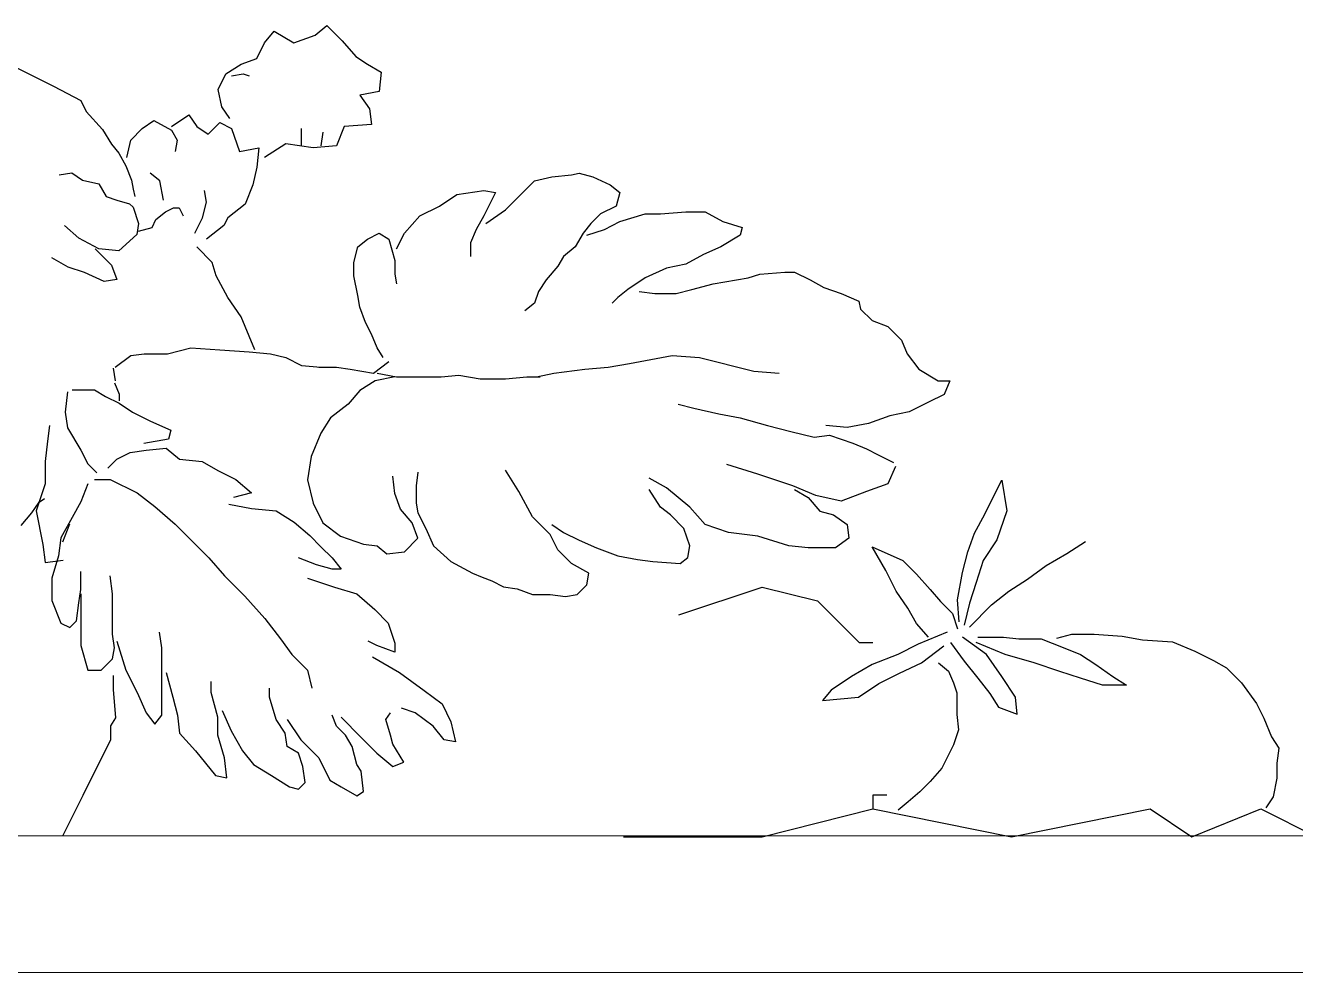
# Model space of a CAD drawing. Header units: millimetres. Extents: x 224.49 to 232.8, y 170.44 to 178.39.
# Drawn here: x 229.947 to 230.832, y 177.464 to 178.125 of the extents above; entities that cross this region are included whole.
import ezdxf

# ---------------------------------------------------------------- set-up
doc = ezdxf.new("R2010")
doc.units = ezdxf.units.MM
doc.layers.add('PROIEZIONI', color=145, linetype='Continuous', lineweight=13)
doc.layers.add('VEGETAZIONE', color=94, linetype='Continuous')

msp = doc.modelspace()

# ---------------------------------------------------------------- linework, layer by layer
at = {"layer": 'PROIEZIONI'}
msp.add_line((227.88153, 177.55975), (232.21671, 177.55975), dxfattribs=at)
at = {"layer": 'PROIEZIONI', "color": 5}
msp.add_line((232.50993, 177.46448), (227.66425, 177.46448), dxfattribs=at)
at = {"layer": 'VEGETAZIONE'}
for p, q in [((230.1489, 178.118), (230.15702, 178.12477)), ((230.15702, 178.12477), (230.16784, 178.11393)), ((230.11371, 178.11258), (230.12048, 178.1207)), ((230.12048, 178.1207), (230.13401, 178.11258)), ((230.13401, 178.11258), (230.1489, 178.118)), ((230.1083, 178.10175), (230.11371, 178.11258)), ((230.16784, 178.11393), (230.17732, 178.1031)), ((230.08665, 178.09091), (230.09747, 178.09768)), ((230.09747, 178.09768), (230.1083, 178.10175)), ((230.17732, 178.1031), (230.18544, 178.09768)), ((230.18544, 178.09768), (230.19491, 178.09227)), ((229.94145, 178.09502), (229.95405, 178.08872)), ((230.08123, 178.08008), (230.08665, 178.09091)), ((230.09071, 178.08956), (230.09883, 178.09091)), ((230.09883, 178.09091), (230.10289, 178.08956)), ((230.19491, 178.09227), (230.19356, 178.07873)), ((229.95405, 178.08872), (229.96665, 178.08242)), ((229.96665, 178.08242), (229.98555, 178.07233)), ((230.08394, 178.06789), (230.08123, 178.08008)), ((229.98555, 178.07233), (229.98933, 178.06477)), ((230.19356, 178.07873), (230.18002, 178.07602)), ((230.18002, 178.07602), (230.18679, 178.06654)), ((229.98933, 178.06477), (230.00067, 178.05216)), ((230.04876, 178.05435), (230.06094, 178.06248)), ((230.06094, 178.06248), (230.06635, 178.05435)), ((230.08935, 178.05977), (230.08394, 178.06789)), ((230.18679, 178.06654), (230.18814, 178.05571)), ((230.02846, 178.053), (230.03658, 178.05841)), ((230.03658, 178.05841), (230.04876, 178.05164)), ((230.06635, 178.05435), (230.07447, 178.04894)), ((230.07447, 178.04894), (230.08259, 178.05706)), ((230.08259, 178.05706), (230.09071, 178.053)), ((230.1692, 178.05435), (230.16378, 178.04081)), ((230.18814, 178.05571), (230.1692, 178.05435)), ((230.00067, 178.05216), (230.00697, 178.04207)), ((230.01763, 178.03269), (230.02034, 178.04487)), ((230.02034, 178.04487), (230.02846, 178.053)), ((230.04876, 178.05164), (230.05282, 178.04487)), ((230.05282, 178.04487), (230.05146, 178.03675)), ((230.09071, 178.053), (230.09612, 178.03675)), ((230.13943, 178.04758), (230.13943, 178.053)), ((230.13943, 178.04081), (230.13943, 178.04758)), ((230.15431, 178.05029), (230.15296, 178.04081)), ((230.00697, 178.04207), (230.01201, 178.03577)), ((230.01201, 178.03577), (230.01705, 178.02694)), ((230.09612, 178.03675), (230.10965, 178.03946)), ((230.10965, 178.03946), (230.1083, 178.02592)), ((230.1286, 178.04217), (230.11371, 178.03269)), ((230.14755, 178.03946), (230.1286, 178.04217)), ((230.16378, 178.04081), (230.14755, 178.03946)), ((230.01705, 178.02694), (230.02083, 178.01686)), ((229.97043, 178.02064), (229.97925, 178.0219)), ((229.97925, 178.0219), (229.98681, 178.01686)), ((230.04064, 178.01644), (230.03387, 178.02185)), ((230.1083, 178.02592), (230.10559, 178.01373)), ((230.30182, 178.01644), (230.314, 178.01915)), ((230.314, 178.01915), (230.32753, 178.0205)), ((230.32753, 178.0205), (230.33294, 178.02185)), ((230.33294, 178.02185), (230.34242, 178.01915)), ((230.34242, 178.01915), (230.3546, 178.01373)), ((229.98681, 178.01686), (229.99815, 178.01434)), ((229.99815, 178.01434), (230.00319, 178.00551)), ((230.02083, 178.01686), (230.02209, 178.01055)), ((230.02209, 178.01055), (230.02335, 178.00551)), ((230.04334, 178.0029), (230.04064, 178.01644)), ((230.07311, 178.00154), (230.07176, 178.00967)), ((230.10559, 178.01373), (230.10018, 178.00019)), ((230.24769, 178.00696), (230.26663, 178.00967)), ((230.26663, 178.00967), (230.27475, 178.00831)), ((230.29235, 178.00696), (230.30182, 178.01644)), ((230.3546, 178.01373), (230.36136, 178.00831)), ((230.00319, 178.00551), (230.01075, 178.00299)), ((230.01075, 178.00299), (230.01957, 178.00047)), ((230.01957, 178.00047), (230.02209, 177.99795)), ((230.07041, 177.99071), (230.07311, 178.00154)), ((230.23551, 177.99883), (230.24769, 178.00696)), ((230.27475, 178.00831), (230.26663, 177.99206)), ((230.28152, 177.99613), (230.29235, 178.00696)), ((230.36136, 178.00831), (230.35866, 177.99883)), ((230.02209, 177.99795), (230.02587, 177.9866)), ((230.03793, 177.98936), (230.0447, 177.99477)), ((230.0447, 177.99477), (230.05011, 177.99748)), ((230.05011, 177.99748), (230.05417, 177.99748)), ((230.05417, 177.99748), (230.05688, 177.99206)), ((230.10018, 178.00019), (230.088, 177.99071)), ((230.21115, 177.97988), (230.22198, 177.99206)), ((230.22198, 177.99206), (230.23551, 177.99883)), ((230.26663, 177.99206), (230.26122, 177.98259)), ((230.26799, 177.98665), (230.28152, 177.99613)), ((230.34783, 177.99342), (230.34106, 177.98665)), ((230.35866, 177.99883), (230.34783, 177.99342)), ((230.36136, 177.988), (230.37896, 177.99342)), ((230.37896, 177.99342), (230.38978, 177.99342)), ((230.38978, 177.99342), (230.40738, 177.99477)), ((230.40738, 177.99477), (230.42091, 177.99477)), ((230.42091, 177.99477), (230.43309, 177.988)), ((229.98429, 177.97652), (229.97421, 177.98534)), ((230.02587, 177.9866), (230.02461, 177.97904)), ((230.02575, 177.98123), (230.03522, 177.98394)), ((230.03522, 177.98394), (230.03793, 177.98936)), ((230.06499, 177.97988), (230.07041, 177.99071)), ((230.08529, 177.98529), (230.07311, 177.97581)), ((230.088, 177.99071), (230.08529, 177.98529)), ((230.26122, 177.98259), (230.25716, 177.97311)), ((230.34106, 177.98665), (230.33565, 177.97988)), ((230.33836, 177.97852), (230.35054, 177.98259)), ((230.35054, 177.98259), (230.36136, 177.988)), ((230.43309, 177.988), (230.44662, 177.98394)), ((230.44662, 177.98394), (230.44527, 177.97852)), ((229.99815, 177.96895), (229.98429, 177.97652)), ((230.02461, 177.97904), (230.01201, 177.96769)), ((230.17867, 177.9704), (230.18544, 177.97581)), ((230.18544, 177.97581), (230.19356, 177.97988)), ((230.19356, 177.97988), (230.20032, 177.97581)), ((230.20032, 177.97581), (230.20438, 177.96092)), ((230.20574, 177.96904), (230.21115, 177.97988)), ((230.33565, 177.97988), (230.33024, 177.9704)), ((230.44527, 177.97852), (230.43173, 177.9704)), ((229.99563, 177.96895), (230.00697, 177.9576)), ((230.01201, 177.96769), (229.99815, 177.96895)), ((230.07717, 177.95957), (230.06635, 177.9704)), ((230.17596, 177.95957), (230.17867, 177.9704)), ((230.25716, 177.97311), (230.25716, 177.96363)), ((230.33024, 177.9704), (230.32212, 177.96363)), ((230.41956, 177.96498), (230.40738, 177.95821)), ((230.43173, 177.9704), (230.41956, 177.96498)), ((229.97673, 177.95634), (229.96539, 177.96265)), ((229.98807, 177.95256), (229.97673, 177.95634)), ((230.00697, 177.9576), (230.01075, 177.94752)), ((230.07988, 177.95009), (230.07717, 177.95957)), ((230.17596, 177.95009), (230.17596, 177.95957)), ((230.20438, 177.96092), (230.20438, 177.95144)), ((230.31806, 177.95686), (230.30994, 177.94738)), ((230.32212, 177.96363), (230.31806, 177.95686)), ((230.40738, 177.95821), (230.39384, 177.9555)), ((230.00193, 177.94626), (229.98807, 177.95256)), ((230.01075, 177.94752), (230.00193, 177.94626)), ((230.088, 177.93519), (230.07988, 177.95009)), ((230.17867, 177.93655), (230.17596, 177.95009)), ((230.20438, 177.95144), (230.20574, 177.94467)), ((230.30994, 177.94738), (230.30453, 177.93925)), ((230.37896, 177.94873), (230.36678, 177.94061)), ((230.39384, 177.9555), (230.37896, 177.94873)), ((230.42632, 177.94467), (230.45068, 177.94873)), ((230.45068, 177.94873), (230.4588, 177.95144)), ((230.4588, 177.95144), (230.47639, 177.9528)), ((230.47639, 177.9528), (230.48316, 177.9528)), ((230.48316, 177.9528), (230.49399, 177.94738)), ((230.49399, 177.94738), (230.50346, 177.94196)), ((230.30453, 177.93925), (230.30182, 177.93113)), ((230.36678, 177.94061), (230.36001, 177.93519)), ((230.3749, 177.93925), (230.38572, 177.9379)), ((230.40061, 177.9379), (230.41144, 177.94061)), ((230.41144, 177.94061), (230.42632, 177.94467)), ((230.50346, 177.94196), (230.51564, 177.9379)), ((230.09747, 177.92165), (230.088, 177.93519)), ((230.18002, 177.92842), (230.17867, 177.93655)), ((230.30182, 177.93113), (230.29505, 177.92571)), ((230.36001, 177.93519), (230.35595, 177.93113)), ((230.38572, 177.9379), (230.40061, 177.9379)), ((230.51564, 177.9379), (230.52782, 177.93248)), ((230.52782, 177.93248), (230.52917, 177.92707)), ((230.10289, 177.90811), (230.09747, 177.92165)), ((230.18408, 177.91759), (230.18002, 177.92842)), ((230.52917, 177.92707), (230.53729, 177.91894)), ((230.18814, 177.90946), (230.18408, 177.91759)), ((230.53729, 177.91894), (230.54812, 177.91488)), ((230.54812, 177.91488), (230.55759, 177.9054)), ((230.10695, 177.89863), (230.10289, 177.90811)), ((230.1922, 177.89999), (230.18814, 177.90946)), ((230.55759, 177.9054), (230.56165, 177.89592)), ((230.00951, 177.88644), (230.02034, 177.89457)), ((230.02034, 177.89457), (230.02981, 177.89592)), ((230.02981, 177.89592), (230.04605, 177.89592)), ((230.04605, 177.89592), (230.06229, 177.89999)), ((230.06229, 177.89999), (230.08259, 177.89863)), ((230.08259, 177.89863), (230.10289, 177.89728)), ((230.10289, 177.89728), (230.11777, 177.89592)), ((230.11777, 177.89592), (230.1286, 177.89321)), ((230.19626, 177.89321), (230.1922, 177.89999)), ((230.36813, 177.88915), (230.3979, 177.89457)), ((230.3979, 177.89457), (230.41685, 177.89321)), ((230.56165, 177.89592), (230.56977, 177.88509)), ((230.00823, 177.88574), (230.00949, 177.87692)), ((230.1286, 177.89321), (230.13943, 177.8878)), ((230.13943, 177.8878), (230.15296, 177.88644)), ((230.15161, 177.88644), (230.16378, 177.88644)), ((230.16378, 177.88644), (230.17326, 177.88509)), ((230.1895, 177.88238), (230.20032, 177.89051)), ((230.337, 177.88509), (230.35324, 177.88644)), ((230.35324, 177.88644), (230.36813, 177.88915)), ((230.41685, 177.89321), (230.45474, 177.88374)), ((230.17326, 177.88509), (230.1895, 177.88238)), ((230.19085, 177.87697), (230.18002, 177.8702)), ((230.20438, 177.87967), (230.19085, 177.87697)), ((230.1922, 177.88238), (230.20574, 177.87967)), ((230.20574, 177.87967), (230.22062, 177.87967)), ((230.22062, 177.87967), (230.23686, 177.87967)), ((230.23686, 177.87967), (230.24904, 177.88103)), ((230.24904, 177.88103), (230.26393, 177.87832)), ((230.26393, 177.87832), (230.28152, 177.87832)), ((230.28152, 177.87832), (230.29641, 177.87967)), ((230.29641, 177.87967), (230.30588, 177.87967)), ((230.30317, 177.87967), (230.31535, 177.88238)), ((230.31535, 177.88238), (230.337, 177.88509)), ((230.45474, 177.88374), (230.47233, 177.88238)), ((230.56977, 177.88509), (230.5833, 177.87697)), ((230.5833, 177.87697), (230.59142, 177.87697)), ((230.59142, 177.87697), (230.58736, 177.86749)), ((229.97633, 177.86926), (229.97477, 177.85518)), ((229.97946, 177.87083), (229.98571, 177.87083)), ((229.98571, 177.87083), (229.99509, 177.87083)), ((229.99509, 177.87083), (230.0029, 177.86613)), ((230.00915, 177.87552), (230.01228, 177.8677)), ((230.01228, 177.8677), (230.01228, 177.863)), ((230.18002, 177.8702), (230.1719, 177.86072)), ((230.58736, 177.86749), (230.57654, 177.86207)), ((230.0029, 177.86613), (230.01228, 177.86144)), ((230.01228, 177.86144), (230.02166, 177.85518)), ((230.1719, 177.86072), (230.15972, 177.85124)), ((230.40196, 177.86072), (230.41279, 177.85801)), ((230.57654, 177.86207), (230.563, 177.8553)), ((229.97477, 177.85518), (229.97633, 177.84423)), ((230.02166, 177.85518), (230.03416, 177.84893)), ((230.15972, 177.85124), (230.15296, 177.84041)), ((230.41279, 177.85801), (230.43038, 177.85395)), ((230.43038, 177.85395), (230.44527, 177.85124)), ((230.44527, 177.85124), (230.46421, 177.84582)), ((230.54947, 177.85259), (230.53458, 177.84718)), ((230.563, 177.8553), (230.54947, 177.85259)), ((229.96383, 177.8458), (229.96226, 177.83485)), ((229.97633, 177.84423), (229.98571, 177.82859)), ((230.03416, 177.84893), (230.04823, 177.84267)), ((230.04823, 177.84267), (230.04667, 177.83641)), ((230.46421, 177.84582), (230.48045, 177.84176)), ((230.48045, 177.84176), (230.49669, 177.8377)), ((230.5197, 177.84447), (230.50481, 177.84582)), ((230.53458, 177.84718), (230.5197, 177.84447)), ((229.96226, 177.83485), (229.9607, 177.82077)), ((230.04667, 177.83641), (230.02947, 177.83328)), ((230.15296, 177.84041), (230.14619, 177.82416)), ((230.49669, 177.8377), (230.50752, 177.83905)), ((230.50752, 177.83905), (230.52376, 177.83363)), ((230.52376, 177.83363), (230.53323, 177.82957)), ((229.98571, 177.82859), (229.9904, 177.81921)), ((230.01072, 177.82233), (230.02009, 177.82703)), ((230.02009, 177.82703), (230.03104, 177.82859)), ((230.03104, 177.82859), (230.0451, 177.83016)), ((230.0451, 177.83016), (230.05448, 177.82233)), ((230.14619, 177.82416), (230.14349, 177.80791)), ((230.53323, 177.82957), (230.54135, 177.82551)), ((230.54135, 177.82551), (230.55218, 177.82009)), ((229.9607, 177.82077), (229.9607, 177.80513)), ((229.9904, 177.81921), (229.99665, 177.81295)), ((230.00446, 177.81608), (230.01072, 177.82233)), ((230.05448, 177.82233), (230.07011, 177.82077)), ((230.07011, 177.82077), (230.08105, 177.81451)), ((230.08105, 177.81451), (230.09356, 177.80826)), ((230.29099, 177.79978), (230.28152, 177.81468)), ((230.45745, 177.81197), (230.43579, 177.81874)), ((230.55353, 177.81739), (230.54812, 177.8052)), ((229.99509, 177.80826), (230.00603, 177.80826)), ((230.00603, 177.80826), (230.02478, 177.79887)), ((230.09356, 177.80826), (230.1045, 177.79887)), ((230.14349, 177.80791), (230.14755, 177.79166)), ((230.20438, 177.79843), (230.20303, 177.81061)), ((230.22062, 177.81332), (230.21927, 177.80384)), ((230.39384, 177.80249), (230.38166, 177.80926)), ((230.48181, 177.80384), (230.45745, 177.81197)), ((230.62165, 177.79588), (230.6276, 177.80779)), ((230.6276, 177.80779), (230.63117, 177.78636)), ((229.9607, 177.80513), (229.95445, 177.78636)), ((229.9904, 177.80513), (229.98571, 177.79261)), ((230.02478, 177.79887), (230.03729, 177.78949)), ((230.1045, 177.79887), (230.09199, 177.79574)), ((230.20844, 177.7876), (230.20438, 177.79843)), ((230.21927, 177.80384), (230.21927, 177.79166)), ((230.30047, 177.78218), (230.29099, 177.79978)), ((230.38978, 177.78895), (230.38166, 177.80114)), ((230.41008, 177.78895), (230.39384, 177.80249)), ((230.49805, 177.79707), (230.48181, 177.80384)), ((230.48316, 177.80114), (230.49263, 177.79572)), ((230.51564, 177.79301), (230.49805, 177.79707)), ((230.53323, 177.79978), (230.51564, 177.79301)), ((230.54812, 177.8052), (230.53323, 177.79978)), ((229.95153, 177.78489), (229.95657, 177.79245)), ((229.95657, 177.79245), (229.96035, 177.79497)), ((229.98571, 177.79261), (229.97946, 177.78167)), ((230.03729, 177.78949), (230.05136, 177.77697)), ((230.08887, 177.79105), (230.1045, 177.78792)), ((230.1045, 177.78792), (230.12169, 177.78636)), ((230.14755, 177.79166), (230.15431, 177.77812)), ((230.21927, 177.79166), (230.22062, 177.78489)), ((230.39655, 177.78353), (230.38978, 177.78895)), ((230.42091, 177.77676), (230.41008, 177.78895)), ((230.49263, 177.79572), (230.50075, 177.78624)), ((230.6157, 177.78398), (230.62165, 177.79588)), ((229.94397, 177.77606), (229.95153, 177.78489)), ((229.95445, 177.78636), (229.95914, 177.76289)), ((229.97946, 177.78167), (229.97164, 177.76759)), ((230.12169, 177.78636), (230.1342, 177.77854)), ((230.21656, 177.77812), (230.20844, 177.7876)), ((230.22062, 177.78489), (230.22604, 177.77405)), ((230.31265, 177.76999), (230.30047, 177.78218)), ((230.40602, 177.77405), (230.39655, 177.78353)), ((230.50075, 177.78624), (230.51023, 177.78353)), ((230.51023, 177.78353), (230.5197, 177.77676)), ((230.60857, 177.77088), (230.6157, 177.78398)), ((230.63117, 177.78636), (230.62403, 177.76612)), ((229.97295, 177.76472), (229.97799, 177.77732)), ((230.05136, 177.77697), (230.06386, 177.76446)), ((230.1342, 177.77854), (230.14514, 177.76915)), ((230.15431, 177.77812), (230.16649, 177.76864)), ((230.22062, 177.76728), (230.21656, 177.77812)), ((230.22604, 177.77405), (230.23145, 177.76187)), ((230.314, 177.77676), (230.32212, 177.77135)), ((230.32212, 177.77135), (230.33294, 177.76593)), ((230.41008, 177.76187), (230.40602, 177.77405)), ((230.43715, 177.77135), (230.42091, 177.77676)), ((230.45745, 177.76864), (230.43715, 177.77135)), ((230.5197, 177.77676), (230.52105, 177.76728)), ((230.60381, 177.75778), (230.60857, 177.77088)), ((229.95914, 177.76289), (229.9607, 177.75038)), ((229.97164, 177.76759), (229.97008, 177.75507)), ((230.06386, 177.76446), (230.0748, 177.75351)), ((230.14514, 177.76915), (230.15295, 177.76133)), ((230.15295, 177.76133), (230.16077, 177.75351)), ((230.16649, 177.76864), (230.18273, 177.76322)), ((230.18273, 177.76322), (230.1922, 177.76187)), ((230.1922, 177.76187), (230.19897, 177.75645)), ((230.21115, 177.75781), (230.22062, 177.76728)), ((230.23145, 177.76187), (230.24363, 177.75103)), ((230.31806, 177.75916), (230.31265, 177.76999)), ((230.33294, 177.76593), (230.34512, 177.76051)), ((230.40873, 177.75374), (230.41008, 177.76187)), ((230.4791, 177.76187), (230.45745, 177.76864)), ((230.49263, 177.76051), (230.4791, 177.76187)), ((230.52105, 177.76728), (230.51158, 177.76051)), ((230.53718, 177.76135), (230.5586, 177.75183)), ((230.5467, 177.74468), (230.53718, 177.76135)), ((230.62403, 177.76612), (230.61451, 177.75183)), ((230.67281, 177.75659), (230.6859, 177.76493)), ((229.97008, 177.75507), (229.96539, 177.73943)), ((230.0748, 177.75351), (230.08574, 177.741)), ((230.14983, 177.74882), (230.13732, 177.75351)), ((230.16077, 177.75351), (230.16702, 177.74569)), ((230.19897, 177.75645), (230.21115, 177.75781)), ((230.32753, 177.74968), (230.31806, 177.75916)), ((230.34512, 177.76051), (230.36001, 177.7551)), ((230.36001, 177.7551), (230.37354, 177.75239)), ((230.37354, 177.75239), (230.38437, 177.75103)), ((230.40332, 177.74968), (230.40873, 177.75374)), ((230.51158, 177.76051), (230.49263, 177.76051)), ((230.60024, 177.74349), (230.60381, 177.75778)), ((230.65854, 177.74826), (230.67281, 177.75659)), ((229.9607, 177.75038), (229.9732, 177.75195)), ((229.98571, 177.73161), (229.98571, 177.74412)), ((230.16077, 177.74569), (230.14983, 177.74882)), ((230.16702, 177.74569), (230.16077, 177.74569)), ((230.24363, 177.75103), (230.25851, 177.74291)), ((230.33971, 177.74291), (230.32753, 177.74968)), ((230.38437, 177.75103), (230.40332, 177.74968)), ((230.55384, 177.7304), (230.5467, 177.74468)), ((230.5586, 177.75183), (230.56811, 177.7423)), ((230.59667, 177.72444), (230.60024, 177.74349)), ((230.61451, 177.75183), (230.60976, 177.73635)), ((230.64545, 177.73873), (230.65854, 177.74826)), ((229.96539, 177.73943), (229.96539, 177.72379)), ((230.00759, 177.72848), (230.00603, 177.741)), ((230.08574, 177.741), (230.09981, 177.72692)), ((230.14357, 177.73943), (230.16233, 177.73317)), ((230.25851, 177.74291), (230.26528, 177.7402)), ((230.26528, 177.7402), (230.27205, 177.73749)), ((230.27205, 177.73749), (230.28017, 177.73343)), ((230.33159, 177.72801), (230.33836, 177.73479)), ((230.33836, 177.73479), (230.33971, 177.74291)), ((230.56811, 177.7423), (230.57763, 177.73159)), ((230.60976, 177.73635), (230.605, 177.72206)), ((230.63236, 177.7304), (230.64545, 177.73873)), ((229.98415, 177.72222), (229.98571, 177.73161)), ((229.98571, 177.72848), (229.98571, 177.70658)), ((230.00759, 177.72535), (230.00759, 177.72848)), ((230.09981, 177.72692), (230.11388, 177.71128)), ((230.16233, 177.73317), (230.17796, 177.72848)), ((230.17796, 177.72848), (230.19047, 177.71753)), ((230.28017, 177.73343), (230.28964, 177.73208)), ((230.28964, 177.73208), (230.30047, 177.72801)), ((230.30047, 177.72801), (230.31265, 177.72801)), ((230.31265, 177.72801), (230.32347, 177.72666)), ((230.32347, 177.72666), (230.33159, 177.72801)), ((230.40254, 177.71387), (230.46049, 177.7332)), ((230.46049, 177.7332), (230.49913, 177.72353)), ((230.56217, 177.71849), (230.55384, 177.7304)), ((230.57763, 177.73159), (230.58477, 177.72325)), ((230.62046, 177.72087), (230.63236, 177.7304)), ((229.96539, 177.72379), (229.97164, 177.70815)), ((229.98258, 177.70971), (229.98415, 177.72222)), ((230.00759, 177.70033), (230.00759, 177.72535)), ((230.19047, 177.71753), (230.19984, 177.70815)), ((230.49913, 177.72353), (230.5281, 177.69454)), ((230.56811, 177.70777), (230.56217, 177.71849)), ((230.58477, 177.72325), (230.5931, 177.71492)), ((230.59786, 177.70896), (230.59667, 177.72444)), ((230.605, 177.72206), (230.60143, 177.70658)), ((230.605, 177.70539), (230.62046, 177.72087)), ((229.97164, 177.70815), (229.97789, 177.70502)), ((229.97789, 177.70502), (229.98258, 177.70971)), ((230.11388, 177.71128), (230.12482, 177.6972)), ((230.19984, 177.70815), (230.20453, 177.69407)), ((230.5931, 177.71492), (230.59667, 177.7042)), ((229.98571, 177.70658), (229.98571, 177.6925)), ((230.00915, 177.69094), (230.00759, 177.70033)), ((230.04198, 177.69094), (230.04041, 177.70189)), ((230.57644, 177.69825), (230.56811, 177.70777)), ((230.58953, 177.70182), (230.5693, 177.69349)), ((230.66593, 177.69772), (230.67633, 177.70033)), ((230.67633, 177.70033), (230.69194, 177.70033)), ((230.69194, 177.70033), (230.71144, 177.69903)), ((229.98571, 177.6925), (229.9904, 177.6753)), ((230.00759, 177.68312), (230.00915, 177.69094)), ((230.01072, 177.69563), (230.01697, 177.6753)), ((230.04198, 177.67686), (230.04198, 177.69094)), ((230.12482, 177.6972), (230.13263, 177.68625)), ((230.19203, 177.6925), (230.18578, 177.69563)), ((230.20453, 177.68781), (230.19203, 177.6925)), ((230.20453, 177.69407), (230.20453, 177.68781)), ((230.5281, 177.69454), (230.53776, 177.69454)), ((230.5693, 177.69349), (230.55503, 177.68634)), ((230.57168, 177.68039), (230.58715, 177.69229)), ((230.59191, 177.69468), (230.60143, 177.68158)), ((230.61689, 177.68634), (230.60024, 177.69825)), ((230.62998, 177.68634), (230.60976, 177.69468)), ((230.61095, 177.69825), (230.62879, 177.69825)), ((230.62879, 177.69825), (230.6395, 177.69706)), ((230.6395, 177.69706), (230.65497, 177.69706)), ((230.65497, 177.69706), (230.67043, 177.6911)), ((230.67043, 177.6911), (230.68233, 177.68634)), ((230.71144, 177.69903), (230.72574, 177.69642)), ((230.72574, 177.69642), (230.74655, 177.69512)), ((230.74655, 177.69512), (230.76215, 177.68862)), ((229.99978, 177.6753), (230.00759, 177.68312)), ((230.13263, 177.68625), (230.14357, 177.6753)), ((230.1889, 177.68468), (230.20766, 177.67373)), ((230.55503, 177.68634), (230.53718, 177.6792)), ((230.60143, 177.68158), (230.61095, 177.66967)), ((230.6276, 177.67086), (230.61689, 177.68634)), ((230.65021, 177.68039), (230.62998, 177.68634)), ((230.68233, 177.68634), (230.69304, 177.6792)), ((230.76215, 177.68862), (230.77515, 177.68211)), ((230.77515, 177.68211), (230.78425, 177.6769)), ((229.9904, 177.6753), (229.99509, 177.6753)), ((229.99509, 177.6753), (229.99978, 177.6753)), ((230.01697, 177.6753), (230.02478, 177.65966)), ((230.04198, 177.66278), (230.04198, 177.67686)), ((230.0451, 177.67373), (230.04979, 177.65653)), ((230.14357, 177.6753), (230.1467, 177.66278)), ((230.20766, 177.67373), (230.22485, 177.66122)), ((230.53718, 177.6792), (230.5229, 177.67086)), ((230.54194, 177.6661), (230.55622, 177.67324)), ((230.55622, 177.67324), (230.57168, 177.68039)), ((230.58337, 177.68048), (230.59037, 177.67464)), ((230.59037, 177.67464), (230.59387, 177.66647)), ((230.66805, 177.67443), (230.65021, 177.68039)), ((230.68233, 177.66967), (230.66805, 177.67443)), ((230.69304, 177.6792), (230.70494, 177.67086)), ((230.78425, 177.6769), (230.79466, 177.66649)), ((230.00839, 177.66176), (230.00839, 177.67156)), ((230.07636, 177.65966), (230.07636, 177.66748)), ((230.5229, 177.67086), (230.50863, 177.66134)), ((230.52766, 177.65657), (230.54194, 177.6661)), ((230.59387, 177.66647), (230.5962, 177.65947)), ((230.61095, 177.66967), (230.61927, 177.65896)), ((230.63712, 177.65657), (230.6276, 177.67086)), ((230.6978, 177.66491), (230.68233, 177.66967)), ((230.71445, 177.66491), (230.6978, 177.66491)), ((230.70494, 177.67086), (230.71445, 177.66491)), ((230.79466, 177.66649), (230.80506, 177.65218)), ((230.01003, 177.64215), (230.00839, 177.66176)), ((230.02478, 177.65966), (230.03104, 177.64558)), ((230.04198, 177.64401), (230.04198, 177.66278)), ((230.04979, 177.65653), (230.05292, 177.64401)), ((230.08105, 177.64245), (230.07636, 177.65966)), ((230.117, 177.65653), (230.117, 177.66278)), ((230.12169, 177.64089), (230.117, 177.65653)), ((230.22485, 177.66122), (230.23736, 177.65184)), ((230.50863, 177.66134), (230.50268, 177.65419)), ((230.50268, 177.65419), (230.52766, 177.65657)), ((230.5962, 177.65947), (230.5962, 177.65363)), ((230.61927, 177.65896), (230.62522, 177.64943)), ((230.63831, 177.64467), (230.63712, 177.65657)), ((230.08418, 177.64714), (230.09043, 177.63306)), ((230.2186, 177.64558), (230.20922, 177.64871)), ((230.23736, 177.65184), (230.24361, 177.63932)), ((230.5962, 177.65363), (230.5962, 177.64429)), ((230.62522, 177.64943), (230.63831, 177.64467)), ((230.80506, 177.65218), (230.81026, 177.64177)), ((230.00652, 177.63654), (230.01003, 177.64215)), ((230.03104, 177.64558), (230.03729, 177.63776)), ((230.03729, 177.63776), (230.04198, 177.64401)), ((230.05292, 177.64401), (230.05448, 177.6315)), ((230.08105, 177.62994), (230.08105, 177.64245)), ((230.12794, 177.6315), (230.12169, 177.64089)), ((230.12951, 177.64089), (230.13889, 177.62681)), ((230.16389, 177.63619), (230.16077, 177.64401)), ((230.16702, 177.64245), (230.18109, 177.62837)), ((230.19828, 177.64089), (230.20141, 177.64558)), ((230.20141, 177.62994), (230.19828, 177.64089)), ((230.2311, 177.63619), (230.2186, 177.64558)), ((230.24361, 177.63932), (230.24673, 177.62524)), ((230.5962, 177.64429), (230.59737, 177.63379)), ((230.81026, 177.64177), (230.81546, 177.62876)), ((230.00652, 177.62688), (230.00652, 177.63654)), ((230.05448, 177.6315), (230.06542, 177.61899)), ((230.08574, 177.61429), (230.08105, 177.62994)), ((230.09043, 177.63306), (230.09825, 177.61899)), ((230.12951, 177.62212), (230.12794, 177.6315)), ((230.17015, 177.62994), (230.16389, 177.63619)), ((230.17483, 177.62212), (230.17015, 177.62994)), ((230.20297, 177.62368), (230.20141, 177.62994)), ((230.23892, 177.62681), (230.2311, 177.63619)), ((230.59737, 177.63379), (230.59387, 177.62328)), ((230.81546, 177.62876), (230.82066, 177.62095)), ((229.9872, 177.58822), (230.00652, 177.62688)), ((230.13732, 177.61742), (230.12951, 177.62212)), ((230.13889, 177.62681), (230.15139, 177.61429)), ((230.17796, 177.6096), (230.17483, 177.62212)), ((230.18109, 177.62837), (230.19203, 177.61742)), ((230.21078, 177.61117), (230.20297, 177.62368)), ((230.24673, 177.62524), (230.23892, 177.62681)), ((230.59387, 177.62328), (230.5857, 177.60694)), ((230.82066, 177.62095), (230.81936, 177.61054)), ((230.06542, 177.61899), (230.07949, 177.60178)), ((230.08731, 177.60022), (230.08574, 177.61429)), ((230.09825, 177.61899), (230.10606, 177.6096)), ((230.14045, 177.60804), (230.13732, 177.61742)), ((230.15139, 177.61429), (230.1592, 177.59865)), ((230.19203, 177.61742), (230.20297, 177.60804)), ((230.20297, 177.60804), (230.21078, 177.61117)), ((230.10606, 177.6096), (230.11857, 177.60178)), ((230.14201, 177.59709), (230.14045, 177.60804)), ((230.18109, 177.60491), (230.17796, 177.6096)), ((230.18265, 177.59083), (230.18109, 177.60491)), ((230.5857, 177.60694), (230.57753, 177.5976)), ((230.81936, 177.61054), (230.81936, 177.60013)), ((230.07949, 177.60178), (230.08731, 177.60022)), ((230.11857, 177.60178), (230.13107, 177.59396)), ((230.13107, 177.59396), (230.13732, 177.59239)), ((230.13732, 177.59239), (230.14201, 177.59709)), ((230.1592, 177.59865), (230.16702, 177.59396)), ((230.16702, 177.59396), (230.17796, 177.5877)), ((230.57753, 177.5976), (230.57053, 177.5906)), ((230.81936, 177.60013), (230.81676, 177.58712)), ((229.97297, 177.55975), (229.9872, 177.58822)), ((230.17796, 177.5877), (230.18265, 177.59083)), ((230.53776, 177.58822), (230.53776, 177.57855)), ((230.54742, 177.58822), (230.53776, 177.58822)), ((230.57053, 177.5906), (230.56237, 177.58359)), ((230.81676, 177.58712), (230.81156, 177.57931)), ((230.46049, 177.55922), (230.53776, 177.57855)), ((230.53776, 177.57855), (230.63435, 177.55922)), ((230.56237, 177.58359), (230.55537, 177.57776)), ((230.63435, 177.55922), (230.73094, 177.57855)), ((230.73094, 177.57855), (230.75992, 177.55922)), ((230.75992, 177.55922), (230.80822, 177.57855)), ((230.80822, 177.57855), (230.84685, 177.55922)), ((230.3639, 177.55922), (230.46049, 177.55922)), ((230.75992, 177.55922), (230.75992, 177.55922))]:
    msp.add_line(p, q, dxfattribs=at)

doc.saveas('drawing.dxf')
